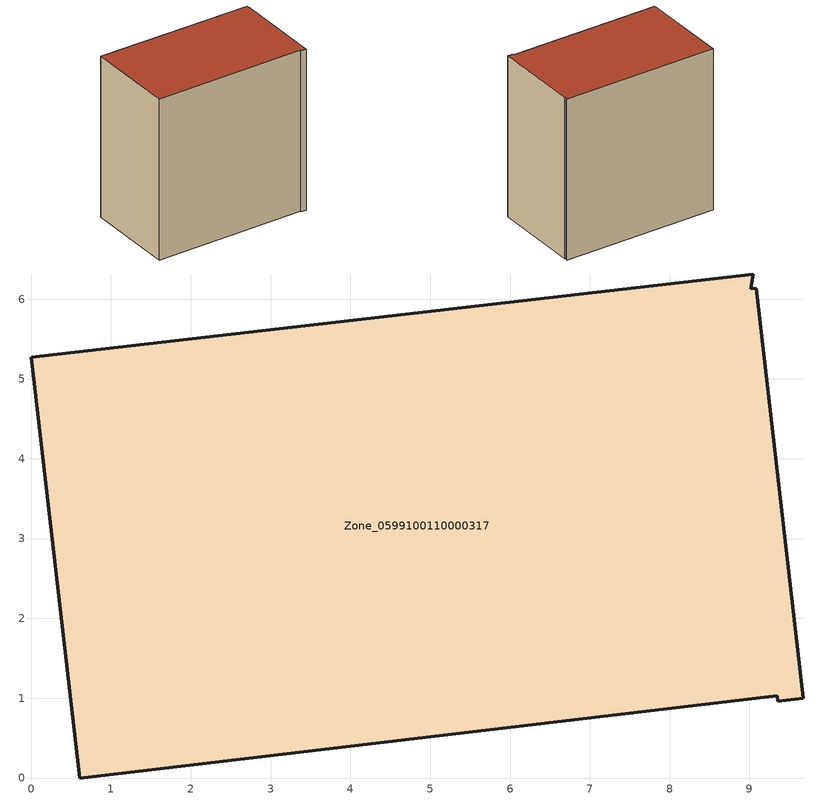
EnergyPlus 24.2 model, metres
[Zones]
Zone_0599100110000317
 floor ground (C_G): 9.08,6.14 9.68,1 9.36,0.96 9.35,1.03 0.61,0 0,5.27 9.05,6.32 9.02,6.13 z1.22
 wall outside (C_F): 9.05,6.32 0,5.27 0.61,0 9.35,1.03 9.36,0.96 9.68,1 9.08,6.14 9.02,6.13 9.05,6.32 z1.22:10.8
 roof outside (C_R): 9.08,6.14 9.02,6.13 9.05,6.32 0,5.27 0.61,0 9.35,1.03 9.36,0.96 9.68,1 z10.8
[BUILDING]
Pand.0599100110000317: North Axis=0; Terrain=City; Loads Convergence Tolerance Value=0.04; Temperature Convergence Tolerance Value=0.4; Solar Distribution=FullExterior; Maximum Number of Warmup Days=25; Minimum Number of Warmup Days=1
[Site:Location]
Rotterdam.The.Hague.AP_ZH_NLD Design_Conditions: Latitude=51.96; Longitude=4.45; Time Zone=1; Elevation=-4.5
[SITE:GROUNDTEMPERATURE:BUILDINGSURFACE]
18, 18, 18, 18, 18, 18, 18, 18, 18, 18, 18, 18
[MATERIAL] Thermal Absorptance=0.9; Solar Absorptance=0.7; Visible Absorptance=0.7
Name | Roughness | Thickness | Conductivity | Density | Specific Heat
G.TC.2015-2018 | MediumSmooth | 0.15 | 0.0428571 | 540 | 1210
F.TC.2015-2018 | Rough | 0.3 | 0.0666667 | 1920 | 840
R.TC.2015-2018 | MediumRough | 0.2 | 0.0333333 | 1500 | 1000
[CONSTRUCTION]
C_G: G.TC.2015-2018
C_F: F.TC.2015-2018
C_R: R.TC.2015-2018
[ZONE]
Zone_0599100110000317: Type=1; Multiplier=1; Ceiling Height=Autocalculate; Volume=Autocalculate; Floor Area=autocalculate; Part of Total Floor Area=Yes
[ZONEINFILTRATION:DESIGNFLOWRATE]
Infil_Zone_0599100110000317: Zone or ZoneList or Space or SpaceList=Zone_0599100110000317; Schedule=AlwaysOn; Design Flow Rate Calculation Method=Flow/Area; Flow Rate per Floor Area=0.0015; Constant Term Coefficient=1; Temperature Term Coefficient=0; Velocity Term Coefficient=0; Velocity Squared Term Coefficient=0
[HVACTEMPLATE:ZONE:IDEALLOADSAIRSYSTEM]
Zone_0599100110000317: Maximum Heating Supply Air Temperature=50; Minimum Cooling Supply Air Temperature=13; Maximum Heating Supply Air Humidity Ratio=0.0156; Minimum Cooling Supply Air Humidity Ratio=0.0077; Heating Limit=NoLimit; Cooling Limit=NoLimit; Dehumidification Control Type=ConstantSensibleHeatRatio; Cooling Sensible Heat Ratio=0.7; Dehumidification Setpoint=60; Humidification Control Type=None; Humidification Setpoint=30; Outdoor Air Method=None; Outdoor Air Flow Rate per Person=0.00944; Outdoor Air Flow Rate per Zone Floor Area=0; Outdoor Air Flow Rate per Zone=0; Demand Controlled Ventilation Type=None; Outdoor Air Economizer Type=NoEconomizer; Heat Recovery Type=None; Sensible Heat Recovery Effectiveness=0.7; Latent Heat Recovery Effectiveness=0.65
[ZONECONTROL:THERMOSTAT]
ThermostatControl_Zone_0599100110000317: Zone or ZoneList=Zone_0599100110000317; Control Type Schedule=DualSetpointControlType; Control 1=Thermostat_Zone_0599100110000317; Temperature Difference Between Cutout And Setpoint=0
[THERMOSTATSETPOINT:DUALSETPOINT]
Thermostat_Zone_0599100110000317: Heating Setpoint Temperature Schedule=HeatingSetpoint_Zone_0599100110000317; Cooling Setpoint Temperature Schedule=CoolingSetpoint_Zone_0599100110000317
[SCHEDULE:COMPACT]
HeatingSetpoint_Zone_0599100110000317: Through: 12/31, For: AllDays, Until: 24:00, 21
CoolingSetpoint_Zone_0599100110000317: Through: 12/31, For: AllDays, Until: 24:00, 24
DualSetpointControlType: Through: 12/31, For: AllDays, Until: 24:00, 4
AlwaysOn: Through: 12/31, For: AllDays, Until: 24:00, 1
